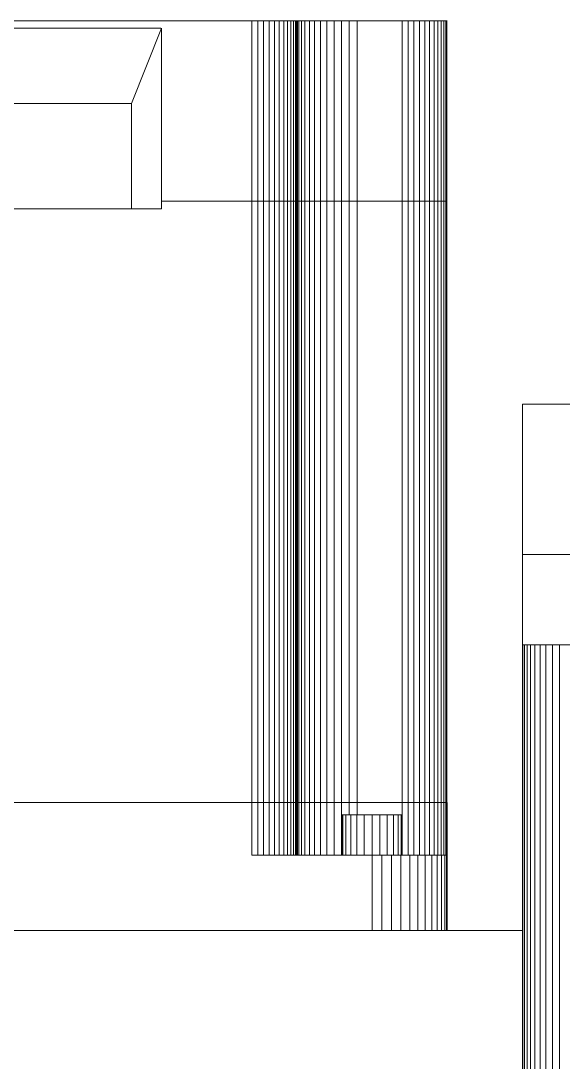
# Model space of a CAD drawing. Header units: inches. Extents: x -827 to 154, y -802 to 207.
# Drawn here: x -124.106 to -121.851, y -128.775 to -124.445 of the extents above; entities that cross this region are included whole.
import ezdxf

# ---------------------------------------------------------------- set-up
doc = ezdxf.new("R2010")
doc.units = ezdxf.units.IN
doc.header["$MEASUREMENT"] = 0
doc.layers.add('Layer0', color=7, linetype='Continuous', lineweight=9)
doc.layers.add('Shop_Sabre_RC-8_CNC_Router_skp', color=8, linetype='Continuous', lineweight=9)

# ---------------------------------------------------------------- blocks, each defined once
blk = doc.blocks.new('Shop_Sabre_RC-8_CNC_Router_skp_61-V136-Level 1')
at = {"layer": 'Layer0'}
blk.add_line((7.375, 0.2081), (11.75, 0.2081), dxfattribs=at)
blk.add_line((7.375, 0.2081), (11.75, 0.2081), dxfattribs=at)
blk = doc.blocks.new('Shop_Sabre_RC-8_CNC_Router_skp_56-402795-Level 1')
blk.add_blockref('Shop_Sabre_RC-8_CNC_Router_skp_61-V136-Level 1', (0, 0))
blk = doc.blocks.new('Shop_Sabre_RC-8_CNC_Router_skp_52-402791-Level 1')
blk.add_blockref('Shop_Sabre_RC-8_CNC_Router_skp_56-402795-Level 1', (0, 0))
blk = doc.blocks.new('Shop_Sabre_RC-8_CNC_Router_skp_51-V130-Level 1')
at = {"layer": 'Layer0'}
for p, q in [((7.8745, 3.3016), (7.8745, 3.4688)), ((7.8745, 3.4688), (7.8745, 3.3016)), ((7.8788, 3.3016), (7.8788, 3.4688)), ((7.8788, 3.3016), (7.8788, 3.4688)), ((7.8914, 3.4688), (7.8914, 3.3016)), ((7.8914, 3.4688), (7.8914, 3.3016)), ((7.9113, 3.3016), (7.9113, 3.4688)), ((7.9113, 3.3016), (7.9113, 3.4688)), ((7.9373, 3.4688), (7.9373, 3.3016)), ((7.9373, 3.4688), (7.9373, 3.3016)), ((7.9675, 3.3016), (7.9675, 3.4688)), ((7.9675, 3.3016), (7.9675, 3.4688)), ((8, 3.4688), (8, 3.3016)), ((8, 3.3016), (8, 3.4688)), ((8.0325, 3.4688), (8.0325, 3.3016)), ((8.0325, 3.3016), (8.0325, 3.4688)), ((8.0627, 3.4688), (8.0627, 3.3016)), ((8.0627, 3.3016), (8.0627, 3.4688)), ((8.0887, 3.4688), (8.0887, 3.3016)), ((8.0887, 3.4688), (8.0887, 3.3016)), ((8.1086, 3.3016), (8.1086, 3.4688)), ((8.1086, 3.4688), (8.1086, 3.3016)), ((8.1212, 3.3016), (8.1212, 3.4688)), ((8.1212, 3.4688), (8.1212, 3.3016)), ((8.1255, 3.3016), (8.1255, 3.4688)), ((8.1255, 3.4688), (8.1255, 3.3016)), ((7.8788, 3.3016), (7.8745, 3.3016)), ((7.8788, 3.3016), (7.8745, 3.3016)), ((7.8745, 3.3016), (7.8788, 3.3016)), ((7.8788, 3.3016), (7.8745, 3.3016)), ((7.8914, 3.3016), (7.8788, 3.3016)), ((7.8788, 3.3016), (7.8914, 3.3016)), ((7.9113, 3.3016), (7.8914, 3.3016)), ((7.9113, 3.3016), (7.8914, 3.3016)), ((7.9373, 3.3016), (7.9113, 3.3016)), ((7.9113, 3.3016), (7.9373, 3.3016)), ((7.9675, 3.3016), (7.9373, 3.3016)), ((7.9675, 3.3016), (7.9373, 3.3016)), ((8, 3.3016), (7.9675, 3.3016)), ((7.9675, 3.3016), (8, 3.3016)), ((8.0325, 3.3016), (8, 3.3016)), ((8, 3.3016), (8.0325, 3.3016)), ((8.0627, 3.3016), (8.0325, 3.3016)), ((8.0325, 3.3016), (8.0627, 3.3016)), ((8.0887, 3.3016), (8.0627, 3.3016)), ((8.0627, 3.3016), (8.0887, 3.3016)), ((8.1086, 3.3016), (8.0887, 3.3016)), ((8.1086, 3.3016), (8.0887, 3.3016)), ((8.1212, 3.3016), (8.1086, 3.3016)), ((8.1212, 3.3016), (8.1086, 3.3016)), ((8.1212, 3.3016), (8.1255, 3.3016)), ((8.1212, 3.3016), (8.1255, 3.3016)), ((8.1255, 3.3016), (8.1212, 3.3016)), ((8.1212, 3.3016), (8.1255, 3.3016))]:
    blk.add_line(p, q, dxfattribs=at)
blk = doc.blocks.new('Shop_Sabre_RC-8_CNC_Router_skp_50-V139-Level 1')
at = {"layer": 'Layer0'}
for p, q in [((7.6875, 3.7813), (7.6875, 3.4688)), ((7.6875, 3.4688), (7.6875, 3.7813)), ((7.6875, 3.7813), (7.6875, 3.4688)), ((7.6875, 3.4688), (7.6875, 3.7813)), ((7.6902, 3.7813), (7.6902, 3.4688)), ((7.6902, 3.4688), (7.6902, 3.7813)), ((7.6981, 3.7813), (7.6981, 3.4688)), ((7.6981, 3.4688), (7.6981, 3.7813)), ((7.7113, 3.7813), (7.7113, 3.4688)), ((7.7113, 3.4688), (7.7113, 3.7813)), ((7.7294, 3.7813), (7.7294, 3.4688)), ((7.7294, 3.4688), (7.7294, 3.7813)), ((7.7521, 3.7813), (7.7521, 3.4688)), ((7.7521, 3.4688), (7.7521, 3.7813)), ((7.779, 3.4688), (7.779, 3.7813)), ((7.779, 3.4688), (7.779, 3.7813)), ((7.8098, 3.4688), (7.8098, 3.7813)), ((7.8098, 3.7813), (7.8098, 3.4688)), ((7.8437, 3.4688), (7.8437, 3.7813)), ((7.8437, 3.7813), (7.8437, 3.4688)), ((7.8804, 3.4688), (7.8804, 3.7813)), ((7.8804, 3.7813), (7.8804, 3.4688)), ((7.9191, 3.4688), (7.9191, 3.7813)), ((7.9191, 3.7813), (7.9191, 3.4688)), ((7.9592, 3.7813), (7.9592, 3.4688)), ((7.9592, 3.7813), (7.9592, 3.4688)), ((8, 3.4688), (8, 3.7813)), ((8, 3.4688), (8, 3.7813)), ((7.6875, 3.4688), (7.6891, 3.4688)), ((7.6875, 3.4688), (7.6875, 3.25)), ((7.6891, 3.4688), (7.6875, 3.4688)), ((7.6875, 3.25), (7.6875, 3.4688)), ((7.6891, 3.4688), (7.6875, 3.4688)), ((7.6891, 3.4688), (7.6875, 3.4688)), ((7.6875, 3.4688), (7.6875, 3.25)), ((7.6875, 3.4688), (7.6875, 3.25)), ((7.6891, 3.4688), (7.6891, 3.25)), ((7.6891, 3.25), (7.6891, 3.4688)), ((7.6891, 3.4688), (7.6891, 3.25)), ((7.6891, 3.25), (7.6891, 3.4688)), ((7.6981, 3.4688), (7.6902, 3.4688)), ((7.6981, 3.4688), (7.6902, 3.4688)), ((7.6939, 3.4688), (7.6939, 3.25)), ((7.6939, 3.25), (7.6939, 3.4688)), ((7.6939, 3.4688), (7.6939, 3.25)), ((7.6939, 3.25), (7.6939, 3.4688)), ((7.7113, 3.4688), (7.6981, 3.4688)), ((7.7113, 3.4688), (7.6981, 3.4688)), ((7.7018, 3.4688), (7.7018, 3.25)), ((7.7018, 3.25), (7.7018, 3.4688)), ((7.7294, 3.4688), (7.7113, 3.4688)), ((7.7294, 3.4688), (7.7113, 3.4688)), ((7.7126, 3.4688), (7.7126, 3.25)), ((7.7126, 3.25), (7.7126, 3.4688)), ((7.7262, 3.4688), (7.7262, 3.25)), ((7.7262, 3.25), (7.7262, 3.4688)), ((7.7521, 3.4688), (7.7294, 3.4688)), ((7.7521, 3.4688), (7.7294, 3.4688)), ((7.7424, 3.25), (7.7424, 3.4688)), ((7.7424, 3.25), (7.7424, 3.4688)), ((7.779, 3.4688), (7.7521, 3.4688)), ((7.779, 3.4688), (7.7521, 3.4688)), ((7.7609, 3.25), (7.7609, 3.4688)), ((7.7609, 3.4688), (7.7609, 3.25)), ((7.8098, 3.4688), (7.779, 3.4688)), ((7.779, 3.4688), (7.8098, 3.4688)), ((7.7812, 3.25), (7.7812, 3.4688)), ((7.7812, 3.4688), (7.7812, 3.25)), ((7.8032, 3.25), (7.8032, 3.4688)), ((7.8032, 3.4688), (7.8032, 3.25)), ((7.8437, 3.4688), (7.8098, 3.4688)), ((7.8098, 3.4688), (7.8437, 3.4688)), ((7.8265, 3.25), (7.8265, 3.4688)), ((7.8265, 3.4688), (7.8265, 3.25)), ((7.8804, 3.4688), (7.8437, 3.4688)), ((7.8437, 3.4688), (7.8804, 3.4688)), ((7.8505, 3.25), (7.8505, 3.4688)), ((7.8505, 3.4688), (7.8505, 3.25)), ((7.875, 3.4688), (7.875, 3.25)), ((7.875, 3.25), (7.875, 3.4688)), ((7.9191, 3.4688), (7.8804, 3.4688)), ((7.8804, 3.4688), (7.9191, 3.4688)), ((7.9592, 3.4688), (7.9191, 3.4688)), ((7.9191, 3.4688), (7.9592, 3.4688)), ((8, 3.4688), (7.9592, 3.4688)), ((8, 3.4688), (7.9592, 3.4688)), ((8, 3.4688), (8.5, 3.4688)), ((8.5, 3.4688), (8, 3.4688)), ((8.1272, 3.25), (8.1272, 3.4688)), ((8.1272, 3.4688), (8.1272, 3.25)), ((8.1582, 3.25), (8.1582, 3.4688)), ((8.1582, 3.4688), (8.1582, 3.25)), ((8.1875, 3.4688), (8.1875, 3.25)), ((8.1875, 3.25), (8.1875, 3.4688)), ((8.2147, 3.25), (8.2147, 3.4688)), ((8.2147, 3.4688), (8.2147, 3.25)), ((8.2393, 3.4688), (8.2393, 3.25)), ((8.2393, 3.4688), (8.2393, 3.25)), ((8.2608, 3.4688), (8.2608, 3.25)), ((8.2608, 3.25), (8.2608, 3.4688)), ((8.279, 3.4688), (8.279, 3.25)), ((8.279, 3.25), (8.279, 3.4688)), ((8.2935, 3.25), (8.2935, 3.4688)), ((8.2935, 3.4688), (8.2935, 3.25)), ((8.304, 3.4688), (8.304, 3.25)), ((8.304, 3.25), (8.304, 3.4688)), ((8.3104, 3.25), (8.3104, 3.4688)), ((8.3104, 3.4688), (8.3104, 3.25)), ((8.3104, 3.4688), (8.3104, 3.25)), ((8.3104, 3.25), (8.3104, 3.4688)), ((8.3125, 3.4688), (8.3125, 3.25)), ((8.3125, 3.25), (8.3125, 3.4688)), ((8.3125, 3.25), (8.3125, 3.4688)), ((8.3125, 3.25), (8.3125, 3.4688)), ((8.3125, 3.25), (8.3125, 3.4688)), ((8.3125, 3.4688), (8.3125, 3.25)), ((8.3125, 3.25), (8.3125, 3.4688)), ((8.3125, 3.25), (8.3125, 3.4688)), ((8.3141, 3.4688), (8.3141, 3.25)), ((8.3141, 3.25), (8.3141, 3.4688)), ((8.3141, 3.4688), (8.3141, 3.25)), ((8.3141, 3.25), (8.3141, 3.4688)), ((8.3189, 3.25), (8.3189, 3.4688)), ((8.3189, 3.4688), (8.3189, 3.25)), ((8.3189, 3.4688), (8.3189, 3.25)), ((8.3189, 3.25), (8.3189, 3.4688)), ((8.3268, 3.25), (8.3268, 3.4688)), ((8.3268, 3.4688), (8.3268, 3.25)), ((8.3376, 3.25), (8.3376, 3.4688)), ((8.3376, 3.4688), (8.3376, 3.25)), ((8.3512, 3.4688), (8.3512, 3.25)), ((8.3512, 3.25), (8.3512, 3.4688)), ((8.3674, 3.25), (8.3674, 3.4688)), ((8.3674, 3.25), (8.3674, 3.4688)), ((8.3859, 3.4688), (8.3859, 3.25)), ((8.3859, 3.25), (8.3859, 3.4688)), ((8.4062, 3.4688), (8.4062, 3.25)), ((8.4062, 3.25), (8.4062, 3.4688)), ((8.4282, 3.4688), (8.4282, 3.25)), ((8.4282, 3.25), (8.4282, 3.4688)), ((8.4515, 3.25), (8.4515, 3.4688)), ((8.4515, 3.4688), (8.4515, 3.25)), ((8.4755, 3.25), (8.4755, 3.4688)), ((8.5, 3.4688), (8.4755, 3.4688)), ((8.4755, 3.4688), (8.4755, 3.25)), ((8.4755, 3.4688), (8.5, 3.4688)), ((8.5, 3.4688), (8.5, 3.25)), ((8.5, 3.25), (8.5, 3.4688)), ((8.0625, 3.3016), (8.0625, 3.25)), ((8.0625, 3.25), (8.0625, 3.3016)), ((8.0951, 3.3016), (8.0951, 3.25)), ((8.0951, 3.25), (8.0951, 3.3016)), ((7.6891, 3.25), (7.6875, 3.25)), ((7.6891, 3.25), (7.6875, 3.25)), ((7.6939, 3.25), (7.6891, 3.25)), ((7.6939, 3.25), (7.6891, 3.25)), ((7.7018, 3.25), (7.6939, 3.25)), ((7.7018, 3.25), (7.6939, 3.25)), ((7.7126, 3.25), (7.7018, 3.25)), ((7.7126, 3.25), (7.7018, 3.25)), ((7.7262, 3.25), (7.7126, 3.25)), ((7.7262, 3.25), (7.7126, 3.25)), ((7.7424, 3.25), (7.7262, 3.25)), ((7.7424, 3.25), (7.7262, 3.25)), ((7.7424, 3.25), (7.7609, 3.25)), ((7.7609, 3.25), (7.7424, 3.25)), ((7.7609, 3.25), (7.7812, 3.25)), ((7.7812, 3.25), (7.7609, 3.25)), ((7.7812, 3.25), (7.8032, 3.25)), ((7.8032, 3.25), (7.7812, 3.25)), ((7.8032, 3.25), (7.8265, 3.25)), ((7.8265, 3.25), (7.8032, 3.25)), ((7.8265, 3.25), (7.8505, 3.25)), ((7.8505, 3.25), (7.8265, 3.25)), ((7.8505, 3.25), (7.875, 3.25)), ((7.875, 3.25), (7.8505, 3.25)), ((8.0625, 3.25), (7.875, 3.25)), ((7.875, 3.25), (8.0625, 3.25)), ((8.0951, 3.25), (8.0625, 3.25)), ((8.0625, 3.25), (8.0951, 3.25)), ((8.1272, 3.25), (8.0951, 3.25)), ((8.0951, 3.25), (8.1272, 3.25)), ((8.1582, 3.25), (8.1272, 3.25)), ((8.1272, 3.25), (8.1582, 3.25)), ((8.1875, 3.25), (8.1582, 3.25)), ((8.1582, 3.25), (8.1875, 3.25)), ((8.2147, 3.25), (8.1875, 3.25)), ((8.1875, 3.25), (8.2147, 3.25)), ((8.2393, 3.25), (8.2147, 3.25)), ((8.2147, 3.25), (8.2393, 3.25)), ((8.2608, 3.25), (8.2393, 3.25)), ((8.2608, 3.25), (8.2393, 3.25)), ((8.279, 3.25), (8.2608, 3.25)), ((8.279, 3.25), (8.2608, 3.25)), ((8.2935, 3.25), (8.279, 3.25)), ((8.2935, 3.25), (8.279, 3.25)), ((8.304, 3.25), (8.2935, 3.25)), ((8.304, 3.25), (8.2935, 3.25)), ((8.3104, 3.25), (8.304, 3.25)), ((8.3104, 3.25), (8.304, 3.25)), ((8.3125, 3.25), (8.3104, 3.25)), ((8.3125, 3.25), (8.3104, 3.25)), ((8.3141, 3.25), (8.3125, 3.25)), ((8.3125, 3.25), (8.3141, 3.25)), ((8.3189, 3.25), (8.3141, 3.25)), ((8.3141, 3.25), (8.3189, 3.25)), ((8.3268, 3.25), (8.3189, 3.25)), ((8.3268, 3.25), (8.3189, 3.25)), ((8.3376, 3.25), (8.3268, 3.25)), ((8.3376, 3.25), (8.3268, 3.25)), ((8.3512, 3.25), (8.3376, 3.25)), ((8.3512, 3.25), (8.3376, 3.25)), ((8.3674, 3.25), (8.3512, 3.25)), ((8.3674, 3.25), (8.3512, 3.25)), ((8.3674, 3.25), (8.3859, 3.25)), ((8.3859, 3.25), (8.3674, 3.25)), ((8.3859, 3.25), (8.4062, 3.25)), ((8.4062, 3.25), (8.3859, 3.25)), ((8.4062, 3.25), (8.4282, 3.25)), ((8.4282, 3.25), (8.4062, 3.25)), ((8.4282, 3.25), (8.4515, 3.25)), ((8.4515, 3.25), (8.4282, 3.25)), ((8.4515, 3.25), (8.4755, 3.25)), ((8.4755, 3.25), (8.4515, 3.25)), ((8.4755, 3.25), (8.5, 3.25)), ((8.5, 3.25), (8.4755, 3.25)), ((10.25, 3.25), (8.5, 3.25)), ((8.5, 3.25), (10.25, 3.25))]:
    blk.add_line(p, q, dxfattribs=at)
blk.add_blockref('Shop_Sabre_RC-8_CNC_Router_skp_51-V130-Level 1', (0, 0))
blk = doc.blocks.new('Shop_Sabre_RC-8_CNC_Router_skp_49-402788-Level 1')
at = {"layer": 'Layer0'}
for p, q in [((7.6891, 3.25), (7.6875, 3.25)), ((7.6875, 3.25), (7.6891, 3.25)), ((7.6939, 3.25), (7.6891, 3.25)), ((7.6891, 3.25), (7.6939, 3.25)), ((7.6891, 3.25), (7.6891, 0.75)), ((7.6891, 0.75), (7.6891, 3.25)), ((7.7018, 3.25), (7.6939, 3.25)), ((7.6939, 3.25), (7.7018, 3.25)), ((7.6939, 3.25), (7.6939, 0.75)), ((7.6939, 0.75), (7.6939, 3.25)), ((7.7126, 3.25), (7.7018, 3.25)), ((7.7018, 3.25), (7.7126, 3.25)), ((7.7018, 3.25), (7.7018, 0.75)), ((7.7018, 0.75), (7.7018, 3.25)), ((7.7262, 3.25), (7.7126, 3.25)), ((7.7126, 3.25), (7.7262, 3.25)), ((7.7126, 3.25), (7.7126, 0.75)), ((7.7126, 0.75), (7.7126, 3.25)), ((7.7424, 3.25), (7.7262, 3.25)), ((7.7262, 3.25), (7.7424, 3.25)), ((7.7262, 3.25), (7.7262, 0.75)), ((7.7262, 0.75), (7.7262, 3.25)), ((7.7609, 3.25), (7.7424, 3.25)), ((7.7424, 0.75), (7.7424, 3.25)), ((7.7609, 3.25), (7.7424, 3.25)), ((7.7424, 0.75), (7.7424, 3.25)), ((7.7812, 3.25), (7.7609, 3.25)), ((7.7609, 0.75), (7.7609, 3.25)), ((7.7812, 3.25), (7.7609, 3.25)), ((7.7609, 3.25), (7.7609, 0.75)), ((7.8032, 3.25), (7.7812, 3.25)), ((7.7812, 0.75), (7.7812, 3.25)), ((7.8032, 3.25), (7.7812, 3.25)), ((7.7812, 3.25), (7.7812, 0.75)), ((7.8265, 3.25), (7.8032, 3.25)), ((7.8032, 0.75), (7.8032, 3.25)), ((7.8265, 3.25), (7.8032, 3.25)), ((7.8032, 3.25), (7.8032, 0.75)), ((7.8505, 3.25), (7.8265, 3.25)), ((7.8265, 3.25), (7.8265, 0.75)), ((7.8265, 0.75), (7.8265, 3.25)), ((7.8505, 3.25), (7.8265, 3.25)), ((7.875, 3.25), (7.8505, 3.25)), ((7.8505, 0.75), (7.8505, 3.25)), ((7.875, 3.25), (7.8505, 3.25)), ((7.8505, 3.25), (7.8505, 0.75)), ((8.0625, 3.25), (7.875, 3.25)), ((7.875, 3.25), (7.875, 0.75)), ((8.0625, 3.25), (7.875, 3.25)), ((7.875, 0.75), (7.875, 3.25)), ((8.0951, 3.25), (8.0625, 3.25)), ((8.0951, 3.25), (8.0625, 3.25)), ((8.0625, 0.75), (8.0625, 3.25)), ((8.0625, 3.25), (8.0625, 0.75)), ((8.1272, 3.25), (8.0951, 3.25)), ((8.0951, 3.25), (8.0951, 0.75)), ((8.1272, 3.25), (8.0951, 3.25)), ((8.0951, 0.75), (8.0951, 3.25)), ((8.1582, 3.25), (8.1272, 3.25)), ((8.1272, 3.25), (8.1272, 0.75)), ((8.1582, 3.25), (8.1272, 3.25)), ((8.1272, 0.75), (8.1272, 3.25)), ((8.1875, 3.25), (8.1582, 3.25)), ((8.1875, 3.25), (8.1582, 3.25)), ((8.1582, 0.75), (8.1582, 3.25)), ((8.1582, 3.25), (8.1582, 0.75)), ((8.2147, 3.25), (8.1875, 3.25)), ((8.2147, 3.25), (8.1875, 3.25)), ((8.1875, 0.75), (8.1875, 3.25)), ((8.1875, 3.25), (8.1875, 0.75)), ((8.2393, 3.25), (8.2147, 3.25)), ((8.2147, 3.25), (8.2147, 0.75)), ((8.2393, 3.25), (8.2147, 3.25)), ((8.2147, 0.75), (8.2147, 3.25)), ((8.2608, 3.25), (8.2393, 3.25)), ((8.2393, 3.25), (8.2393, 0.75)), ((8.2393, 3.25), (8.2608, 3.25)), ((8.2393, 3.25), (8.2393, 0.75)), ((8.279, 3.25), (8.2608, 3.25)), ((8.2608, 3.25), (8.279, 3.25)), ((8.2608, 3.25), (8.2608, 0.75)), ((8.2608, 0.75), (8.2608, 3.25)), ((8.2935, 3.25), (8.279, 3.25)), ((8.279, 0.75), (8.279, 3.25)), ((8.279, 3.25), (8.2935, 3.25)), ((8.279, 3.25), (8.279, 0.75)), ((8.304, 3.25), (8.2935, 3.25)), ((8.2935, 3.25), (8.304, 3.25)), ((8.2935, 3.25), (8.2935, 0.75)), ((8.2935, 0.75), (8.2935, 3.25)), ((8.3104, 3.25), (8.304, 3.25)), ((8.304, 0.75), (8.304, 3.25)), ((8.304, 3.25), (8.3104, 3.25)), ((8.304, 3.25), (8.304, 0.75)), ((8.3125, 3.25), (8.3104, 3.25)), ((8.3104, 3.25), (8.3125, 3.25)), ((8.3104, 3.25), (8.3104, 0.75)), ((8.3104, 0.75), (8.3104, 3.25)), ((8.3141, 3.25), (8.3125, 3.25)), ((8.3125, 3.25), (8.3141, 3.25)), ((8.3189, 3.25), (8.3141, 3.25)), ((8.3141, 3.25), (8.3189, 3.25)), ((8.3141, 3.25), (8.3141, 0.75)), ((8.3141, 0.75), (8.3141, 3.25)), ((8.3268, 3.25), (8.3189, 3.25)), ((8.3189, 3.25), (8.3268, 3.25)), ((8.3189, 3.25), (8.3189, 0.75)), ((8.3189, 0.75), (8.3189, 3.25)), ((8.3376, 3.25), (8.3268, 3.25)), ((8.3268, 3.25), (8.3376, 3.25)), ((8.3268, 3.25), (8.3268, 0.75)), ((8.3268, 0.75), (8.3268, 3.25)), ((8.3512, 3.25), (8.3376, 3.25)), ((8.3376, 3.25), (8.3512, 3.25)), ((8.3376, 3.25), (8.3376, 0.75)), ((8.3376, 0.75), (8.3376, 3.25)), ((8.3674, 3.25), (8.3512, 3.25)), ((8.3512, 0.75), (8.3512, 3.25)), ((8.3512, 3.25), (8.3674, 3.25)), ((8.3512, 3.25), (8.3512, 0.75)), ((8.3859, 3.25), (8.3674, 3.25)), ((8.3674, 0.75), (8.3674, 3.25)), ((8.3674, 0.75), (8.3674, 3.25)), ((8.3859, 3.25), (8.3674, 3.25)), ((8.4062, 3.25), (8.3859, 3.25)), ((8.3859, 3.25), (8.3859, 0.75)), ((8.3859, 0.75), (8.3859, 3.25)), ((8.4062, 3.25), (8.3859, 3.25)), ((8.4282, 3.25), (8.4062, 3.25)), ((8.4062, 0.75), (8.4062, 3.25)), ((8.4282, 3.25), (8.4062, 3.25)), ((8.4062, 3.25), (8.4062, 0.75)), ((8.4515, 3.25), (8.4282, 3.25)), ((8.4282, 0.75), (8.4282, 3.25)), ((8.4515, 3.25), (8.4282, 3.25)), ((8.4282, 3.25), (8.4282, 0.75)), ((8.4755, 3.25), (8.4515, 3.25)), ((8.4515, 3.25), (8.4515, 0.75)), ((8.4515, 0.75), (8.4515, 3.25)), ((8.4755, 3.25), (8.4515, 3.25)), ((8.5, 3.25), (8.4755, 3.25)), ((8.4755, 3.25), (8.4755, 0.75)), ((8.4755, 0.75), (8.4755, 3.25)), ((8.5, 3.25), (8.4755, 3.25)), ((10.25, 3.25), (8.5, 3.25)), ((8.5, 3.25), (8.5, 0.75)), ((10.25, 3.25), (8.5, 3.25)), ((8.5, 0.75), (8.5, 3.25)), ((7.6891, 0.75), (7.6875, 0.75)), ((7.6891, 0.75), (7.6875, 0.75)), ((7.6939, 0.75), (7.6891, 0.75)), ((7.6939, 0.75), (7.6891, 0.75)), ((7.7018, 0.75), (7.6939, 0.75)), ((7.7018, 0.75), (7.6939, 0.75)), ((7.7126, 0.75), (7.7018, 0.75)), ((7.7126, 0.75), (7.7018, 0.75)), ((7.7262, 0.75), (7.7126, 0.75)), ((7.7262, 0.75), (7.7126, 0.75)), ((7.7424, 0.75), (7.7262, 0.75)), ((7.7424, 0.75), (7.7262, 0.75)), ((7.7424, 0.75), (7.7609, 0.75)), ((7.7609, 0.75), (7.7424, 0.75)), ((7.7609, 0.75), (7.7812, 0.75)), ((7.7812, 0.75), (7.7609, 0.75)), ((7.7812, 0.75), (7.8032, 0.75)), ((7.8032, 0.75), (7.7812, 0.75)), ((7.8032, 0.75), (7.8265, 0.75)), ((7.8265, 0.75), (7.8032, 0.75)), ((7.8265, 0.75), (7.8505, 0.75)), ((7.8505, 0.75), (7.8265, 0.75)), ((7.8505, 0.75), (7.875, 0.75)), ((7.875, 0.75), (7.8505, 0.75)), ((8.0625, 0.75), (7.875, 0.75)), ((7.875, 0.75), (8.0625, 0.75)), ((8.0951, 0.75), (8.0625, 0.75)), ((8.0625, 0.75), (8.0951, 0.75)), ((8.1272, 0.75), (8.0951, 0.75)), ((8.0951, 0.75), (8.1272, 0.75)), ((8.1582, 0.75), (8.1272, 0.75)), ((8.1272, 0.75), (8.1582, 0.75)), ((8.1875, 0.75), (8.1582, 0.75)), ((8.1582, 0.75), (8.1875, 0.75)), ((8.2147, 0.75), (8.1875, 0.75)), ((8.1875, 0.75), (8.2147, 0.75)), ((8.2393, 0.75), (8.2147, 0.75)), ((8.2147, 0.75), (8.2393, 0.75)), ((8.2608, 0.75), (8.2393, 0.75)), ((8.2608, 0.75), (8.2393, 0.75)), ((8.279, 0.75), (8.2608, 0.75)), ((8.279, 0.75), (8.2608, 0.75)), ((8.2935, 0.75), (8.279, 0.75)), ((8.2935, 0.75), (8.279, 0.75)), ((8.304, 0.75), (8.2935, 0.75)), ((8.304, 0.75), (8.2935, 0.75)), ((8.3104, 0.75), (8.304, 0.75)), ((8.3104, 0.75), (8.304, 0.75)), ((8.3125, 0.75), (8.3104, 0.75)), ((8.3125, 0.75), (8.3104, 0.75)), ((8.3125, 0.75), (8.3141, 0.75)), ((8.3141, 0.75), (8.3125, 0.75)), ((8.3141, 0.75), (8.3189, 0.75)), ((8.3189, 0.75), (8.3141, 0.75)), ((8.3268, 0.75), (8.3189, 0.75)), ((8.3268, 0.75), (8.3189, 0.75)), ((8.3376, 0.75), (8.3268, 0.75)), ((8.3376, 0.75), (8.3268, 0.75)), ((8.3512, 0.75), (8.3376, 0.75)), ((8.3512, 0.75), (8.3376, 0.75)), ((8.3674, 0.75), (8.3512, 0.75)), ((8.3674, 0.75), (8.3512, 0.75)), ((8.3859, 0.75), (8.3674, 0.75)), ((8.3674, 0.75), (8.3859, 0.75)), ((8.4062, 0.75), (8.3859, 0.75)), ((8.3859, 0.75), (8.4062, 0.75)), ((8.4282, 0.75), (8.4062, 0.75)), ((8.4062, 0.75), (8.4282, 0.75)), ((8.4515, 0.75), (8.4282, 0.75)), ((8.4282, 0.75), (8.4515, 0.75)), ((8.4755, 0.75), (8.4515, 0.75)), ((8.4515, 0.75), (8.4755, 0.75)), ((8.5, 0.75), (8.4755, 0.75)), ((8.4755, 0.75), (8.5, 0.75)), ((8.875, 0.75), (8.5, 0.75)), ((8.5, 0.75), (8.875, 0.75))]:
    blk.add_line(p, q, dxfattribs=at)
blk = doc.blocks.new('Shop_Sabre_RC-8_CNC_Router_skp_48-V132-Level 1')
at = {"layer": 'Layer0'}
for p, q in [((7.6891, 0.75), (7.6875, 0.75)), ((7.6875, 0.75), (7.6891, 0.75)), ((7.6939, 0.75), (7.6891, 0.75)), ((7.6891, 0.75), (7.6939, 0.75)), ((7.6891, 0.75), (7.6891, 0)), ((7.6891, 0), (7.6891, 0.75)), ((7.7018, 0.75), (7.6939, 0.75)), ((7.6939, 0.75), (7.7018, 0.75)), ((7.6939, 0.75), (7.6939, 0)), ((7.6939, 0), (7.6939, 0.75)), ((7.7126, 0.75), (7.7018, 0.75)), ((7.7018, 0.75), (7.7126, 0.75)), ((7.7018, 0.75), (7.7018, 0)), ((7.7018, 0), (7.7018, 0.75)), ((7.7262, 0.75), (7.7126, 0.75)), ((7.7126, 0.75), (7.7262, 0.75)), ((7.7126, 0.75), (7.7126, 0)), ((7.7126, 0), (7.7126, 0.75)), ((7.7424, 0.75), (7.7262, 0.75)), ((7.7262, 0.75), (7.7424, 0.75)), ((7.7262, 0.75), (7.7262, 0)), ((7.7262, 0), (7.7262, 0.75)), ((7.7609, 0.75), (7.7424, 0.75)), ((7.7424, 0), (7.7424, 0.75)), ((7.7609, 0.75), (7.7424, 0.75)), ((7.7424, 0), (7.7424, 0.75)), ((7.7812, 0.75), (7.7609, 0.75)), ((7.7609, 0), (7.7609, 0.75)), ((7.7812, 0.75), (7.7609, 0.75)), ((7.7609, 0.75), (7.7609, 0)), ((7.8032, 0.75), (7.7812, 0.75)), ((7.7812, 0), (7.7812, 0.75)), ((7.8032, 0.75), (7.7812, 0.75)), ((7.7812, 0.75), (7.7812, 0)), ((7.8265, 0.75), (7.8032, 0.75)), ((7.8032, 0), (7.8032, 0.75)), ((7.8265, 0.75), (7.8032, 0.75)), ((7.8032, 0.75), (7.8032, 0)), ((7.8505, 0.75), (7.8265, 0.75)), ((7.8265, 0), (7.8265, 0.75)), ((7.8505, 0.75), (7.8265, 0.75)), ((7.8265, 0.75), (7.8265, 0)), ((7.875, 0.75), (7.8505, 0.75)), ((7.8505, 0), (7.8505, 0.75)), ((7.875, 0.75), (7.8505, 0.75)), ((7.8505, 0.75), (7.8505, 0)), ((8.0625, 0.75), (7.875, 0.75)), ((7.875, 0.75), (7.875, 0)), ((8.0625, 0.75), (7.875, 0.75)), ((7.875, 0), (7.875, 0.75)), ((8.0951, 0.75), (8.0625, 0.75)), ((8.0951, 0.75), (8.0625, 0.75)), ((8.0625, 0), (8.0625, 0.75)), ((8.0625, 0.75), (8.0625, 0)), ((8.1272, 0.75), (8.0951, 0.75)), ((8.1272, 0.75), (8.0951, 0.75)), ((8.0951, 0), (8.0951, 0.75)), ((8.0951, 0.75), (8.0951, 0)), ((8.1582, 0.75), (8.1272, 0.75)), ((8.1582, 0.75), (8.1272, 0.75)), ((8.1272, 0), (8.1272, 0.75)), ((8.1272, 0.75), (8.1272, 0)), ((8.1875, 0.75), (8.1582, 0.75)), ((8.1875, 0.75), (8.1582, 0.75)), ((8.1582, 0), (8.1582, 0.75)), ((8.1582, 0.75), (8.1582, 0)), ((8.2147, 0.75), (8.1875, 0.75)), ((8.2147, 0.75), (8.1875, 0.75)), ((8.1875, 0), (8.1875, 0.75)), ((8.1875, 0.75), (8.1875, 0)), ((8.2393, 0.75), (8.2147, 0.75)), ((8.2393, 0.75), (8.2147, 0.75)), ((8.2147, 0), (8.2147, 0.75)), ((8.2147, 0.75), (8.2147, 0)), ((8.2608, 0.75), (8.2393, 0.75)), ((8.2393, 0.75), (8.2608, 0.75)), ((8.2393, 0.75), (8.2393, 0)), ((8.2393, 0.75), (8.2393, 0)), ((8.279, 0.75), (8.2608, 0.75)), ((8.2608, 0.75), (8.279, 0.75)), ((8.2608, 0.75), (8.2608, 0)), ((8.2608, 0), (8.2608, 0.75)), ((8.2935, 0.75), (8.279, 0.75)), ((8.279, 0.75), (8.2935, 0.75)), ((8.279, 0.75), (8.279, 0)), ((8.279, 0), (8.279, 0.75)), ((8.304, 0.75), (8.2935, 0.75)), ((8.2935, 0.75), (8.304, 0.75)), ((8.2935, 0.75), (8.2935, 0)), ((8.2935, 0), (8.2935, 0.75)), ((8.3104, 0.75), (8.304, 0.75)), ((8.304, 0.75), (8.3104, 0.75)), ((8.304, 0.75), (8.304, 0)), ((8.304, 0), (8.304, 0.75)), ((8.3125, 0.75), (8.3104, 0.75)), ((8.3104, 0.75), (8.3125, 0.75)), ((8.3104, 0.75), (8.3104, 0)), ((8.3104, 0), (8.3104, 0.75)), ((8.3141, 0.75), (8.3125, 0.75)), ((8.3125, 0.75), (8.3141, 0.75)), ((8.3189, 0.75), (8.3141, 0.75)), ((8.3141, 0.75), (8.3189, 0.75)), ((8.3141, 0.75), (8.3141, 0)), ((8.3141, 0), (8.3141, 0.75)), ((8.3268, 0.75), (8.3189, 0.75)), ((8.3189, 0.75), (8.3268, 0.75)), ((8.3189, 0.75), (8.3189, 0)), ((8.3189, 0), (8.3189, 0.75)), ((8.3376, 0.75), (8.3268, 0.75)), ((8.3268, 0.75), (8.3376, 0.75)), ((8.3268, 0.75), (8.3268, 0)), ((8.3268, 0), (8.3268, 0.75)), ((8.3512, 0.75), (8.3376, 0.75)), ((8.3376, 0.75), (8.3512, 0.75)), ((8.3376, 0.75), (8.3376, 0)), ((8.3376, 0), (8.3376, 0.75)), ((8.3674, 0.75), (8.3512, 0.75)), ((8.3512, 0.75), (8.3674, 0.75)), ((8.3512, 0.75), (8.3512, 0)), ((8.3512, 0), (8.3512, 0.75)), ((8.3859, 0.75), (8.3674, 0.75)), ((8.3674, 0), (8.3674, 0.75)), ((8.3859, 0.75), (8.3674, 0.75)), ((8.3674, 0), (8.3674, 0.75)), ((8.4062, 0.75), (8.3859, 0.75)), ((8.3859, 0), (8.3859, 0.75)), ((8.4062, 0.75), (8.3859, 0.75)), ((8.3859, 0.75), (8.3859, 0)), ((8.4282, 0.75), (8.4062, 0.75)), ((8.4062, 0), (8.4062, 0.75)), ((8.4282, 0.75), (8.4062, 0.75)), ((8.4062, 0.75), (8.4062, 0)), ((8.4515, 0.75), (8.4282, 0.75)), ((8.4282, 0), (8.4282, 0.75)), ((8.4515, 0.75), (8.4282, 0.75)), ((8.4282, 0.75), (8.4282, 0)), ((8.4755, 0.75), (8.4515, 0.75)), ((8.4515, 0), (8.4515, 0.75)), ((8.4755, 0.75), (8.4515, 0.75)), ((8.4515, 0.75), (8.4515, 0)), ((8.5, 0.75), (8.4755, 0.75)), ((8.4755, 0), (8.4755, 0.75)), ((8.5, 0.75), (8.4755, 0.75)), ((8.4755, 0.75), (8.4755, 0)), ((8.875, 0.75), (8.5, 0.75)), ((8.5, 0.75), (8.5, 0)), ((8.875, 0.75), (8.5, 0.75)), ((8.5, 0), (8.5, 0.75)), ((10.25, 0.75), (9.875, 0.75)), ((10.25, 0.75), (9.875, 0.75)), ((10.2745, 0.75), (10.25, 0.75)), ((10.25, 0), (10.25, 0.75)), ((10.2745, 0.75), (10.25, 0.75)), ((10.25, 0.75), (10.25, 0)), ((10.2985, 0.75), (10.2745, 0.75)), ((10.2745, 0), (10.2745, 0.75)), ((10.2985, 0.75), (10.2745, 0.75)), ((10.2745, 0.75), (10.2745, 0)), ((10.3218, 0.75), (10.2985, 0.75)), ((10.2985, 0), (10.2985, 0.75)), ((10.3218, 0.75), (10.2985, 0.75)), ((10.2985, 0.75), (10.2985, 0)), ((10.3437, 0.75), (10.3218, 0.75)), ((10.3218, 0), (10.3218, 0.75)), ((10.3437, 0.75), (10.3218, 0.75)), ((10.3218, 0.75), (10.3218, 0)), ((10.3641, 0.75), (10.3437, 0.75)), ((10.3437, 0), (10.3437, 0.75)), ((10.3641, 0.75), (10.3437, 0.75)), ((10.3437, 0.75), (10.3437, 0)), ((10.3826, 0.75), (10.3641, 0.75)), ((10.3641, 0), (10.3641, 0.75)), ((10.3826, 0.75), (10.3641, 0.75)), ((10.3641, 0.75), (10.3641, 0)), ((10.3988, 0.75), (10.3826, 0.75)), ((10.3826, 0.75), (10.3826, 0)), ((10.3826, 0.75), (10.3988, 0.75)), ((10.3826, 0.75), (10.3826, 0)), ((10.4124, 0.75), (10.3988, 0.75)), ((10.3988, 0.75), (10.3988, 0)), ((10.3988, 0.75), (10.4124, 0.75)), ((10.3988, 0), (10.3988, 0.75)), ((10.4232, 0.75), (10.4124, 0.75)), ((10.4124, 0.75), (10.4124, 0)), ((10.4124, 0.75), (10.4232, 0.75)), ((10.4124, 0), (10.4124, 0.75)), ((10.4311, 0.75), (10.4232, 0.75)), ((10.4232, 0.75), (10.4232, 0)), ((10.4232, 0.75), (10.4311, 0.75)), ((10.4232, 0), (10.4232, 0.75)), ((10.4359, 0.75), (10.4311, 0.75)), ((10.4311, 0.75), (10.4311, 0)), ((10.4311, 0.75), (10.4359, 0.75)), ((10.4311, 0), (10.4311, 0.75)), ((10.4375, 0.75), (10.4359, 0.75)), ((10.4359, 0.75), (10.4359, 0)), ((10.4359, 0.75), (10.4375, 0.75)), ((10.4359, 0), (10.4359, 0.75)), ((10.4396, 0.75), (10.4375, 0.75)), ((10.4375, 0.75), (10.4396, 0.75)), ((10.446, 0.75), (10.4396, 0.75)), ((10.4396, 0.75), (10.4396, 0)), ((10.4396, 0.75), (10.446, 0.75)), ((10.4396, 0), (10.4396, 0.75)), ((10.4565, 0.75), (10.446, 0.75)), ((10.446, 0.75), (10.446, 0)), ((10.446, 0.75), (10.4565, 0.75)), ((10.446, 0), (10.446, 0.75)), ((10.471, 0.75), (10.4565, 0.75)), ((10.4565, 0.75), (10.4565, 0)), ((10.4565, 0.75), (10.471, 0.75)), ((10.4565, 0), (10.4565, 0.75)), ((10.4892, 0.75), (10.471, 0.75)), ((10.471, 0.75), (10.471, 0)), ((10.471, 0.75), (10.4892, 0.75)), ((10.471, 0), (10.471, 0.75)), ((10.5107, 0.75), (10.4892, 0.75)), ((10.4892, 0.75), (10.4892, 0)), ((10.4892, 0.75), (10.5107, 0.75)), ((10.4892, 0), (10.4892, 0.75)), ((10.5353, 0.75), (10.5107, 0.75)), ((10.5353, 0.75), (10.5107, 0.75)), ((10.5107, 0), (10.5107, 0.75)), ((10.5107, 0), (10.5107, 0.75)), ((10.5625, 0.75), (10.5353, 0.75)), ((10.5625, 0.75), (10.5353, 0.75)), ((10.5353, 0), (10.5353, 0.75)), ((10.5353, 0.75), (10.5353, 0)), ((10.5918, 0.75), (10.5625, 0.75)), ((10.5918, 0.75), (10.5625, 0.75)), ((10.5625, 0), (10.5625, 0.75)), ((10.5625, 0.75), (10.5625, 0)), ((10.6228, 0.75), (10.5918, 0.75)), ((10.6228, 0.75), (10.5918, 0.75)), ((10.5918, 0), (10.5918, 0.75)), ((10.5918, 0.75), (10.5918, 0)), ((10.6549, 0.75), (10.6228, 0.75)), ((10.6549, 0.75), (10.6228, 0.75)), ((10.6228, 0), (10.6228, 0.75)), ((10.6228, 0.75), (10.6228, 0)), ((10.6875, 0.75), (10.6549, 0.75)), ((10.6875, 0.75), (10.6549, 0.75)), ((10.6549, 0), (10.6549, 0.75)), ((10.6549, 0.75), (10.6549, 0)), ((10.875, 0.75), (10.6875, 0.75)), ((10.875, 0.75), (10.6875, 0.75)), ((10.6875, 0), (10.6875, 0.75)), ((10.6875, 0.75), (10.6875, 0)), ((10.8995, 0.75), (10.875, 0.75)), ((10.875, 0), (10.875, 0.75)), ((10.8995, 0.75), (10.875, 0.75)), ((10.875, 0.75), (10.875, 0)), ((10.9235, 0.75), (10.8995, 0.75)), ((10.8995, 0), (10.8995, 0.75)), ((10.9235, 0.75), (10.8995, 0.75)), ((10.8995, 0.75), (10.8995, 0)), ((10.9468, 0.75), (10.9235, 0.75)), ((10.9235, 0), (10.9235, 0.75)), ((10.9468, 0.75), (10.9235, 0.75)), ((10.9235, 0.75), (10.9235, 0)), ((10.9687, 0.75), (10.9468, 0.75)), ((10.9468, 0), (10.9468, 0.75)), ((10.9687, 0.75), (10.9468, 0.75)), ((10.9468, 0.75), (10.9468, 0)), ((10.9891, 0.75), (10.9687, 0.75)), ((10.9687, 0), (10.9687, 0.75)), ((10.9891, 0.75), (10.9687, 0.75)), ((10.9687, 0.75), (10.9687, 0)), ((11.0076, 0.75), (10.9891, 0.75)), ((10.9891, 0), (10.9891, 0.75)), ((11.0076, 0.75), (10.9891, 0.75)), ((10.9891, 0.75), (10.9891, 0)), ((11.0238, 0.75), (11.0076, 0.75)), ((11.0076, 0.75), (11.0076, 0)), ((11.0076, 0.75), (11.0238, 0.75)), ((11.0076, 0.75), (11.0076, 0)), ((11.0374, 0.75), (11.0238, 0.75)), ((11.0238, 0.75), (11.0238, 0)), ((11.0238, 0.75), (11.0374, 0.75)), ((11.0238, 0), (11.0238, 0.75)), ((11.0482, 0.75), (11.0374, 0.75)), ((11.0374, 0.75), (11.0374, 0)), ((11.0374, 0.75), (11.0482, 0.75)), ((11.0374, 0), (11.0374, 0.75)), ((11.0561, 0.75), (11.0482, 0.75)), ((11.0482, 0.75), (11.0482, 0)), ((11.0482, 0.75), (11.0561, 0.75)), ((11.0482, 0), (11.0482, 0.75)), ((11.0609, 0.75), (11.0561, 0.75)), ((11.0561, 0.75), (11.0561, 0)), ((11.0561, 0.75), (11.0609, 0.75)), ((11.0561, 0), (11.0561, 0.75)), ((11.0609, 0.75), (11.0625, 0.75)), ((11.0609, 0.75), (11.0609, 0)), ((11.0609, 0.75), (11.0625, 0.75)), ((11.0609, 0), (11.0609, 0.75)), ((7.6891, 0), (7.6875, 0)), ((7.6875, 0), (7.6891, 0)), ((7.6891, 0), (7.6875, 0)), ((7.6891, 0), (7.6875, 0)), ((7.6939, 0), (7.6891, 0)), ((7.6939, 0), (7.6891, 0)), ((7.7018, 0), (7.6939, 0)), ((7.7018, 0), (7.6939, 0)), ((7.7126, 0), (7.7018, 0)), ((7.7126, 0), (7.7018, 0)), ((7.7262, 0), (7.7126, 0)), ((7.7262, 0), (7.7126, 0)), ((7.7424, 0), (7.7262, 0)), ((7.7424, 0), (7.7262, 0)), ((7.7424, 0), (7.7609, 0)), ((7.7609, 0), (7.7424, 0)), ((7.7609, 0), (7.7812, 0)), ((7.7812, 0), (7.7609, 0)), ((7.7812, 0), (7.8032, 0)), ((7.8032, 0), (7.7812, 0)), ((7.8032, 0), (7.8265, 0)), ((7.8265, 0), (7.8032, 0)), ((7.8265, 0), (7.8505, 0)), ((7.8505, 0), (7.8265, 0)), ((7.8505, 0), (7.875, 0)), ((7.875, 0), (7.8505, 0)), ((8.0625, 0), (7.875, 0)), ((7.875, 0), (8.0625, 0)), ((8.0951, 0), (8.0625, 0)), ((8.0625, 0), (8.0951, 0)), ((8.1272, 0), (8.0951, 0)), ((8.0951, 0), (8.1272, 0)), ((8.1582, 0), (8.1272, 0)), ((8.1272, 0), (8.1582, 0)), ((8.1875, 0), (8.1582, 0)), ((8.1582, 0), (8.1875, 0)), ((8.2147, 0), (8.1875, 0)), ((8.1875, 0), (8.2147, 0)), ((8.2393, 0), (8.2147, 0)), ((8.2147, 0), (8.2393, 0)), ((8.2608, 0), (8.2393, 0)), ((8.2608, 0), (8.2393, 0)), ((8.279, 0), (8.2608, 0)), ((8.279, 0), (8.2608, 0)), ((8.2935, 0), (8.279, 0)), ((8.2935, 0), (8.279, 0)), ((8.304, 0), (8.2935, 0)), ((8.304, 0), (8.2935, 0)), ((8.3104, 0), (8.304, 0)), ((8.3104, 0), (8.304, 0)), ((8.3104, 0), (8.3125, 0)), ((8.3125, 0), (8.3104, 0)), ((8.3125, 0), (8.3104, 0)), ((8.3104, 0), (8.3125, 0)), ((8.3141, 0), (8.3125, 0)), ((8.3125, 0), (8.3141, 0)), ((8.3141, 0), (8.3125, 0)), ((8.3141, 0), (8.3125, 0)), ((8.3189, 0), (8.3141, 0)), ((8.3189, 0), (8.3141, 0)), ((8.3268, 0), (8.3189, 0)), ((8.3268, 0), (8.3189, 0)), ((8.3376, 0), (8.3268, 0)), ((8.3376, 0), (8.3268, 0)), ((8.3512, 0), (8.3376, 0)), ((8.3512, 0), (8.3376, 0)), ((8.3674, 0), (8.3512, 0)), ((8.3674, 0), (8.3512, 0)), ((8.3674, 0), (8.3859, 0)), ((8.3859, 0), (8.3674, 0)), ((8.3859, 0), (8.4062, 0)), ((8.4062, 0), (8.3859, 0)), ((8.4062, 0), (8.4282, 0)), ((8.4282, 0), (8.4062, 0)), ((8.4282, 0), (8.4515, 0)), ((8.4515, 0), (8.4282, 0)), ((8.4515, 0), (8.4755, 0)), ((8.4755, 0), (8.4515, 0)), ((8.4755, 0), (8.5, 0)), ((8.5, 0), (8.4755, 0)), ((10.25, 0), (8.5, 0)), ((8.5, 0), (10.25, 0)), ((10.25, 0), (10.2745, 0)), ((10.2745, 0), (10.25, 0)), ((10.2745, 0), (10.2985, 0)), ((10.2985, 0), (10.2745, 0)), ((10.2985, 0), (10.3218, 0)), ((10.3218, 0), (10.2985, 0)), ((10.3218, 0), (10.3437, 0)), ((10.3437, 0), (10.3218, 0)), ((10.3437, 0), (10.3641, 0)), ((10.3641, 0), (10.3437, 0)), ((10.3641, 0), (10.3826, 0)), ((10.3826, 0), (10.3641, 0)), ((10.3988, 0), (10.3826, 0)), ((10.3988, 0), (10.3826, 0)), ((10.4124, 0), (10.3988, 0)), ((10.4124, 0), (10.3988, 0)), ((10.4232, 0), (10.4124, 0)), ((10.4232, 0), (10.4124, 0)), ((10.4311, 0), (10.4232, 0)), ((10.4311, 0), (10.4232, 0)), ((10.4359, 0), (10.4311, 0)), ((10.4359, 0), (10.4311, 0)), ((10.4375, 0), (10.4359, 0)), ((10.4359, 0), (10.4375, 0)), ((10.4375, 0), (10.4359, 0)), ((10.4359, 0), (10.4375, 0)), ((10.4396, 0), (10.4375, 0)), ((10.4396, 0), (10.4375, 0)), ((10.4396, 0), (10.4375, 0)), ((10.4375, 0), (10.4396, 0)), ((10.446, 0), (10.4396, 0)), ((10.446, 0), (10.4396, 0)), ((10.4565, 0), (10.446, 0)), ((10.4565, 0), (10.446, 0)), ((10.471, 0), (10.4565, 0)), ((10.471, 0), (10.4565, 0)), ((10.4892, 0), (10.471, 0)), ((10.4892, 0), (10.471, 0)), ((10.5107, 0), (10.4892, 0)), ((10.5107, 0), (10.4892, 0)), ((10.5353, 0), (10.5107, 0)), ((10.5107, 0), (10.5353, 0)), ((10.5625, 0), (10.5353, 0)), ((10.5353, 0), (10.5625, 0)), ((10.5918, 0), (10.5625, 0)), ((10.5625, 0), (10.5918, 0)), ((10.6228, 0), (10.5918, 0)), ((10.5918, 0), (10.6228, 0)), ((10.6549, 0), (10.6228, 0)), ((10.6228, 0), (10.6549, 0)), ((10.6875, 0), (10.6549, 0)), ((10.6549, 0), (10.6875, 0)), ((10.6875, 0), (10.875, 0)), ((10.6875, 0), (10.875, 0)), ((10.875, 0), (10.8995, 0)), ((10.8995, 0), (10.875, 0)), ((10.8995, 0), (10.9235, 0)), ((10.9235, 0), (10.8995, 0)), ((10.9235, 0), (10.9468, 0)), ((10.9468, 0), (10.9235, 0)), ((10.9468, 0), (10.9687, 0)), ((10.9687, 0), (10.9468, 0)), ((10.9687, 0), (10.9891, 0)), ((10.9891, 0), (10.9687, 0)), ((10.9891, 0), (11.0076, 0)), ((11.0076, 0), (10.9891, 0)), ((11.0238, 0), (11.0076, 0)), ((11.0238, 0), (11.0076, 0)), ((11.0374, 0), (11.0238, 0)), ((11.0374, 0), (11.0238, 0)), ((11.0482, 0), (11.0374, 0)), ((11.0482, 0), (11.0374, 0)), ((11.0561, 0), (11.0482, 0)), ((11.0561, 0), (11.0482, 0)), ((11.0609, 0), (11.0561, 0)), ((11.0609, 0), (11.0561, 0)), ((11.0625, 0), (11.0609, 0)), ((11.0609, 0), (11.0625, 0)), ((11.0609, 0), (11.0625, 0)), ((11.0625, 0), (11.0609, 0))]:
    blk.add_line(p, q, dxfattribs=at)
blk = doc.blocks.new('Shop_Sabre_RC-8_CNC_Router_skp_47-V133-Level 1')
at = {"layer": 'Layer0'}
for p, q in [((0.125, 0.75), (0, 0.75)), ((0, 0.75), (0, 0)), ((0, 0.75), (0.125, 0.75)), ((0, 0.75), (0, 0)), ((0, 0), (0, 0.75)), ((0.125, 0.75), (0.125, 0.3125)), ((0.125, 0.3125), (0.125, 0.75)), ((0.875, 0.75), (0.125, 0.75)), ((0.125, 0.3125), (0.125, 0.75)), ((0.875, 0.75), (0.125, 0.75)), ((0.875, 0.75), (1, 0.75)), ((0.875, 0.3125), (0.875, 0.75)), ((0.875, 0.75), (0.875, 0.3125)), ((1, 0.75), (0.875, 0.75)), ((0.875, 0.3125), (0.875, 0.75)), ((1, 0), (1, 0.75)), ((1, 0), (1, 0.75)), ((1, 0.75), (1, 0)), ((0.125, 0.3125), (0, 0)), ((0.125, 0.3125), (0, 0)), ((0.875, 0.3125), (0.125, 0.3125)), ((0.125, 0.3125), (0.875, 0.3125)), ((0.125, 0.3125), (0.875, 0.3125)), ((1, 0), (0.875, 0.3125)), ((0.875, 0.3125), (1, 0)), ((1, 0), (0.0026, 0)), ((1, 0), (0.0026, 0)), ((0.0026, 0), (1, 0))]:
    blk.add_line(p, q, dxfattribs=at)
blk = doc.blocks.new('Shop_Sabre_RC-8_CNC_Router_skp_46-V140-Level 1')
for name, p in [('Shop_Sabre_RC-8_CNC_Router_skp_47-V133-Level 1', (8.875, 0.03125)), ('Shop_Sabre_RC-8_CNC_Router_skp_48-V132-Level 1', (0, 0))]:
    blk.add_blockref(name, p)
blk = doc.blocks.new('Shop_Sabre_RC-8_CNC_Router_skp_45-V141-Level 1')
for name in ['Shop_Sabre_RC-8_CNC_Router_skp_50-V139-Level 1', 'Shop_Sabre_RC-8_CNC_Router_skp_49-402788-Level 1', 'Shop_Sabre_RC-8_CNC_Router_skp_46-V140-Level 1']:
    blk.add_blockref(name, (0, 0))
blk = doc.blocks.new('Shop_Sabre_RC-8_CNC_Router_skp_44-402783-Level 1')
for name, p in [('Shop_Sabre_RC-8_CNC_Router_skp_52-402791-Level 1', (0, 3.5732)), ('Shop_Sabre_RC-8_CNC_Router_skp_45-V141-Level 1', (0, 0))]:
    blk.add_blockref(name, p)
blk = doc.blocks.new('Shop_Sabre_RC-8_CNC_Router_skp_31-402770-Level 1')
at = {"layer": 'Layer0'}
for p, q in [((0, 0.625), (4, 0.625)), ((0, 0.625), (4, 0.625)), ((4, 0), (4, 0.625)), ((4, 0), (4, 0.625)), ((4, 0), (0, 0)), ((4, 0), (0, 0))]:
    blk.add_line(p, q, dxfattribs=at)
blk = doc.blocks.new('Shop_Sabre_RC-8_CNC_Router_skp_39-402778-Level 1')
blk.add_blockref('Shop_Sabre_RC-8_CNC_Router_skp_31-402770-Level 1', (0, 0.3125))
blk = doc.blocks.new('Shop_Sabre_RC-8_CNC_Router_skp_37-402776-Level 1')
at = {"layer": 'Layer0'}
for p, q in [((3.8457, 0.375), (3.8457, 37.9201)), ((3.8457, 37.9201), (3.8457, 0.375)), ((3.875, 0.375), (3.875, 37.9201)), ((3.875, 37.9201), (3.875, 0.375)), ((3.9022, 0.375), (3.9022, 37.9201)), ((3.9022, 37.9201), (3.9022, 0.375)), ((3.9268, 37.9201), (3.9268, 0.375)), ((3.9268, 37.9201), (3.9268, 0.375)), ((3.9483, 37.9201), (3.9483, 0.375)), ((3.9483, 0.375), (3.9483, 37.9201)), ((3.9665, 37.9201), (3.9665, 0.375)), ((3.9665, 0.375), (3.9665, 37.9201)), ((3.981, 0.375), (3.981, 37.9201)), ((3.981, 37.9201), (3.981, 0.375)), ((3.9915, 0.375), (3.9915, 37.9201)), ((3.9915, 37.9201), (3.9915, 0.375)), ((3.9979, 37.9201), (3.9979, 0.375)), ((3.9979, 0.375), (3.9979, 37.9201)), ((4, 37.9201), (4, 0.375)), ((4, 0.375), (4, 37.9201))]:
    blk.add_line(p, q, dxfattribs=at)
blk = doc.blocks.new('Shop_Sabre_RC-8_CNC_Router_skp_36-402775-Level 1')
at = {"layer": 'Layer0'}
for p, q in [((4, 72), (0, 72)), ((4, 72), (0, 72)), ((4, 72), (4, 71.625)), ((4, 72), (4, 71.625)), ((0, 71.625), (4, 71.625)), ((0, 71.625), (4, 71.625))]:
    blk.add_line(p, q, dxfattribs=at)
blk = doc.blocks.new('Shop_Sabre_RC-8_CNC_Router_skp_35-402774-Level 1')
for name, p in [('Shop_Sabre_RC-8_CNC_Router_skp_37-402776-Level 1', (0, 0)), ('Shop_Sabre_RC-8_CNC_Router_skp_36-402775-Level 1', (0, -71.625))]:
    blk.add_blockref(name, p)
blk = doc.blocks.new('Shop_Sabre_RC-8_CNC_Router_skp_27-402766-Level 1')
for name, p in [('Shop_Sabre_RC-8_CNC_Router_skp_35-402774-Level 1', (7.5, 2.2188)), ('Shop_Sabre_RC-8_CNC_Router_skp_44-402783-Level 1', (4.125, 0)), ('Shop_Sabre_RC-8_CNC_Router_skp_39-402778-Level 1', (7.5, 1.2812))]:
    blk.add_blockref(name, p)
blk = doc.blocks.new('Shop_Sabre_RC-8_CNC_Router_skp_1-402740-Level 1')
blk.add_blockref('Shop_Sabre_RC-8_CNC_Router_skp_27-402766-Level 1', (46.125, -8.2188))
blk = doc.blocks.new('Shop_Sabre_RC-8_CNC_Router_skp-402726-Level 1')
blk.add_blockref('Shop_Sabre_RC-8_CNC_Router_skp_1-402740-Level 1', (0, 0))

msp = doc.modelspace()

# ---------------------------------------------------------------- block references
at = {"layer": 'Shop_Sabre_RC-8_CNC_Router_skp', "color": 7, "rotation": 180}
msp.add_blockref('Shop_Sabre_RC-8_CNC_Router_skp-402726-Level 1', (-64.395614, -132.663924), dxfattribs=at)

doc.saveas('drawing.dxf')
